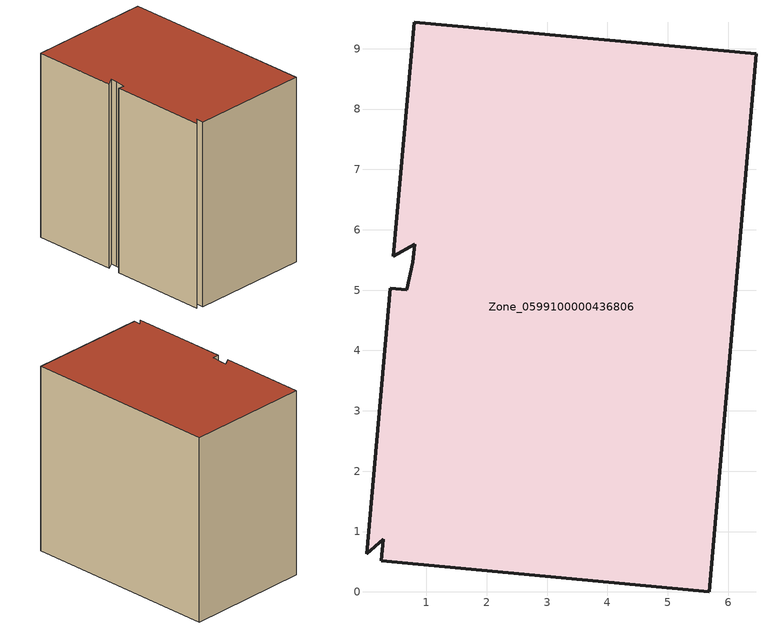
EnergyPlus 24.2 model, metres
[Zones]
Zone_0599100000436806
 floor ground (C_G): 0.68,5.01 0.78,5.46 0.81,5.76 0.45,5.56 0.8,9.44 6.46,8.92 5.69,0 0.25,0.52 0.29,0.87 0.01,0.63 0.4,5.03 z0
 wall outside (C_F): 5.69,0 6.46,8.92 0.8,9.44 0.45,5.56 0.81,5.76 0.78,5.46 0.68,5.01 0.4,5.03 0.01,0.63 0.29,0.87 0.25,0.52 5.69,0 z0:8.52
 roof outside (C_R): 0.78,5.46 0.68,5.01 0.4,5.03 0.01,0.63 0.29,0.87 0.25,0.52 5.69,0 6.46,8.92 0.8,9.44 0.45,5.56 0.81,5.76 z8.52
[BUILDING]
Pand.0599100000436806: North Axis=0; Terrain=City; Loads Convergence Tolerance Value=0.04; Temperature Convergence Tolerance Value=0.4; Solar Distribution=FullExterior; Maximum Number of Warmup Days=25; Minimum Number of Warmup Days=1
[Site:Location]
Rotterdam.The.Hague.AP_ZH_NLD Design_Conditions: Latitude=51.96; Longitude=4.45; Time Zone=1; Elevation=-4.5
[SITE:GROUNDTEMPERATURE:BUILDINGSURFACE]
18, 18, 18, 18, 18, 18, 18, 18, 18, 18, 18, 18
[MATERIAL] Thermal Absorptance=0.9; Solar Absorptance=0.7; Visible Absorptance=0.7
Name | Roughness | Thickness | Conductivity | Density | Specific Heat
G.TC.2006-2014 | MediumSmooth | 0.15 | 0.06 | 540 | 1210
F.TC.2006-2014 | Rough | 0.3 | 0.12 | 1920 | 840
R.TC.2006-2014 | MediumRough | 0.2 | 0.08 | 1500 | 1000
[CONSTRUCTION]
C_G: G.TC.2006-2014
C_F: F.TC.2006-2014
C_R: R.TC.2006-2014
[ZONE]
Zone_0599100000436806: Type=1; Multiplier=1; Ceiling Height=Autocalculate; Volume=Autocalculate; Floor Area=autocalculate; Part of Total Floor Area=Yes
[ZONEINFILTRATION:DESIGNFLOWRATE]
Infil_Zone_0599100000436806: Zone or ZoneList or Space or SpaceList=Zone_0599100000436806; Schedule=AlwaysOn; Design Flow Rate Calculation Method=Flow/Area; Flow Rate per Floor Area=0.0015; Constant Term Coefficient=1; Temperature Term Coefficient=0; Velocity Term Coefficient=0; Velocity Squared Term Coefficient=0
[HVACTEMPLATE:ZONE:IDEALLOADSAIRSYSTEM]
Zone_0599100000436806: Maximum Heating Supply Air Temperature=50; Minimum Cooling Supply Air Temperature=13; Maximum Heating Supply Air Humidity Ratio=0.0156; Minimum Cooling Supply Air Humidity Ratio=0.0077; Heating Limit=NoLimit; Cooling Limit=NoLimit; Dehumidification Control Type=ConstantSensibleHeatRatio; Cooling Sensible Heat Ratio=0.7; Dehumidification Setpoint=60; Humidification Control Type=None; Humidification Setpoint=30; Outdoor Air Method=None; Outdoor Air Flow Rate per Person=0.00944; Outdoor Air Flow Rate per Zone Floor Area=0; Outdoor Air Flow Rate per Zone=0; Demand Controlled Ventilation Type=None; Outdoor Air Economizer Type=NoEconomizer; Heat Recovery Type=None; Sensible Heat Recovery Effectiveness=0.7; Latent Heat Recovery Effectiveness=0.65
[ZONECONTROL:THERMOSTAT]
ThermostatControl_Zone_0599100000436806: Zone or ZoneList=Zone_0599100000436806; Control Type Schedule=DualSetpointControlType; Control 1=Thermostat_Zone_0599100000436806; Temperature Difference Between Cutout And Setpoint=0
[THERMOSTATSETPOINT:DUALSETPOINT]
Thermostat_Zone_0599100000436806: Heating Setpoint Temperature Schedule=HeatingSetpoint_Zone_0599100000436806; Cooling Setpoint Temperature Schedule=CoolingSetpoint_Zone_0599100000436806
[SCHEDULE:COMPACT]
HeatingSetpoint_Zone_0599100000436806: Through: 12/31, For: AllDays, Until: 24:00, 21
CoolingSetpoint_Zone_0599100000436806: Through: 12/31, For: AllDays, Until: 24:00, 24
DualSetpointControlType: Through: 12/31, For: AllDays, Until: 24:00, 4
AlwaysOn: Through: 12/31, For: AllDays, Until: 24:00, 1
